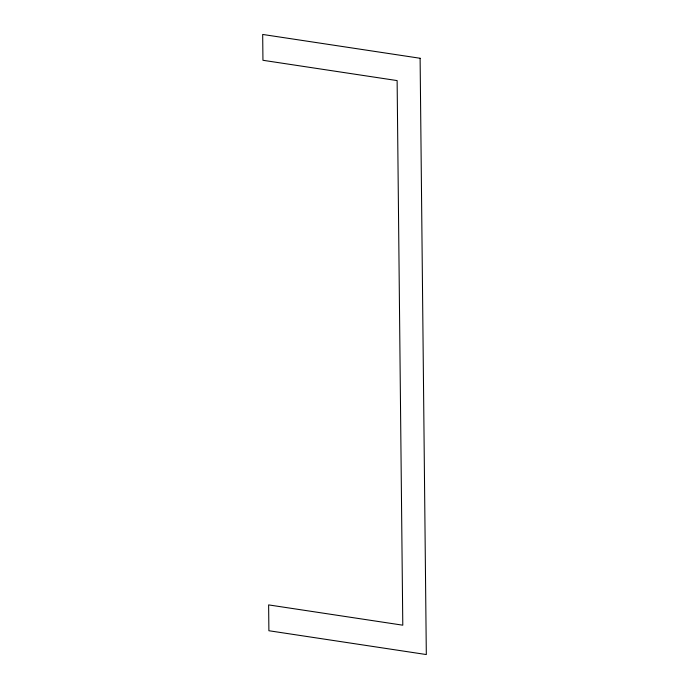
<?xml version="1.0" encoding="UTF-8"?>
<svg xmlns="http://www.w3.org/2000/svg" width="689" height="689" viewBox="0 0 689 689"><rect width="100%" height="100%" fill="white"/><g stroke="black" fill="none" stroke-linecap="round" stroke-linejoin="round"><path stroke-width="1.03" d="M420.109 58.264L262.681 34.45L262.948 60.287L397.122 80.587L402.789 625.19L268.624 604.899L268.891 630.736L426.319 654.55L420.109 58.264"/></g></svg>
